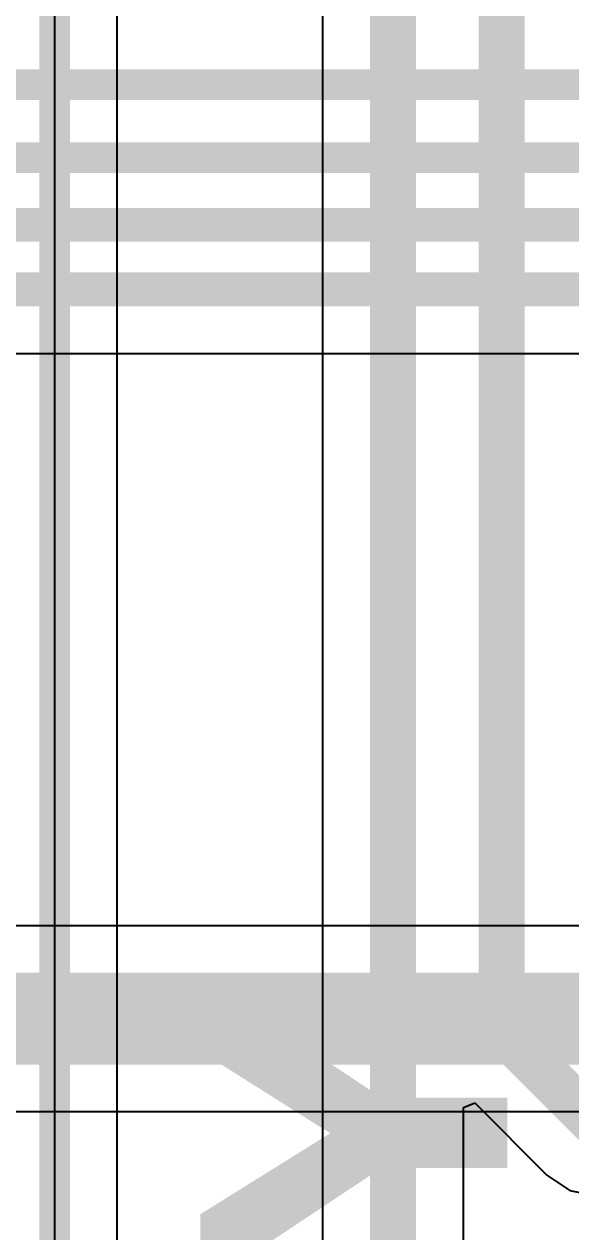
# Model space of a CAD drawing. Header units: inches. Extents: x 0 to 198, y 0 to 199.
# Drawn here: x 1.2615 to 1.4396, y 1.6863 to 2.0799 of the extents above; entities that cross this region are included whole.
import ezdxf

# ---------------------------------------------------------------- set-up
doc = ezdxf.new("R2010")
doc.units = ezdxf.units.IN
doc.header["$MEASUREMENT"] = 0
for name, color, linetype in [('Bottom Layer', 5, 'Continuous'), ('Top Layer', 1, 'Continuous'), ('Top Overlay', 2, 'Continuous')]:
    doc.layers.add(name, color=color, linetype=linetype)
doc.styles.add('Arial Black_Bold', font='', dxfattribs={"height": 0.2})
doc.styles.get('Arial Black_Bold').set_extended_font_data('Arial Black', bold=True)

# ---------------------------------------------------------------- blocks, each defined once
blk = doc.blocks.new('BH_18650_B1BA002_19')
at = {"layer": 'Top Overlay'}
blk.add_lwpolyline([(0.25002, -1.5175, 0.01, 0.01, 0), (0.25002, 1.5175, 0.01, 0.01, 0)], format="xyseb", dxfattribs=at)

msp = doc.modelspace()

# ---------------------------------------------------------------- linework, layer by layer
at = {"layer": 'Bottom Layer'}
for p, q in [((0.54225, 1.97259), (1.47833, 1.97259)), ((1.52824, 1.78599), (0.90945, 1.78599)), ((0.92198, 1.72548), (1.55574, 1.72548))]:
    msp.add_line(p, q, dxfattribs=at)
for points in [[(1.04989, 2.0602, 0.01, 0.01, 0), (3.83274, 2.0602, 0.01, 0.01, 0)], [(1.04385, 2.03639, 0.01, 0.01, 0), (3.78274, 2.03639, 0.01, 0.01, 0)], [(0.52489, 2.01449, 0.011, 0.011, 0), (3.171, 2.01449, 0.011, 0.011, 0)], [(0.53359, 1.99349, 0.011, 0.011, 0), (3.1623, 1.99349, 0.011, 0.011, 0)], [(0.90945, 1.75574, 0.03, 0.03, 0), (1.55574, 1.75574, 0.03, 0.03, 0)]]:
    msp.add_lwpolyline(points, format="xyseb", dxfattribs=at)
at = {"layer": 'Top Layer'}
for p, q in [((1.2714, 2.9746), (1.2714, 1.53732)), ((1.29179, 1.53732), (1.29179, 2.9746)), ((1.35869, 2.49283), (1.35869, 1.61033)), ((1.40457, 1.72676), (1.40826, 1.72829)), ((1.40826, 1.72829), (1.43178, 1.70478)), ((1.40457, 1.61983), (1.40457, 1.72676)), ((1.43178, 1.70478), (1.43922, 1.69981)), ((1.43922, 1.69981), (1.448, 1.69806))]:
    msp.add_line(p, q, dxfattribs=at)
for points in [[(1.38163, 1.61033, 0.015, 0.015, 0), (1.38163, 2.49283, 0.015, 0.015, 0)], [(1.417, 1.752, 0.015, 0.015, 0), (1.417, 2.47744, 0.015, 0.015, 0)], [(1.417, 1.752, 0.015, 0.015, 0), (1.448, 1.721, 0.015, 0.015, 0)]]:
    msp.add_lwpolyline(points, format="xyseb", dxfattribs=at)
msp.add_lwpolyline([(1.41325, 1.752, 0.0075, 0.0075, 1), (1.42075, 1.752, 0.0075, 0.0075, 1)], format="xyseb", close=True, dxfattribs=at)
msp.add_lwpolyline([(1.41325, 1.752, 0.0075, 0.0075, 1), (1.42075, 1.752, 0.0075, 0.0075, 1)], format="xyseb", close=True, dxfattribs=at)

# ---------------------------------------------------------------- block references
msp.add_blockref('BH_18650_B1BA002_19', (1.02138, 2.36441))

# ---------------------------------------------------------------- texts
at = {"layer": 'Top Overlay', "style": 'Arial Black_Bold'}
msp.add_text('BATTERY', height=0.1, rotation=90, dxfattribs=at).set_placement((1.41889, 1.01681))

doc.saveas('drawing.dxf')
